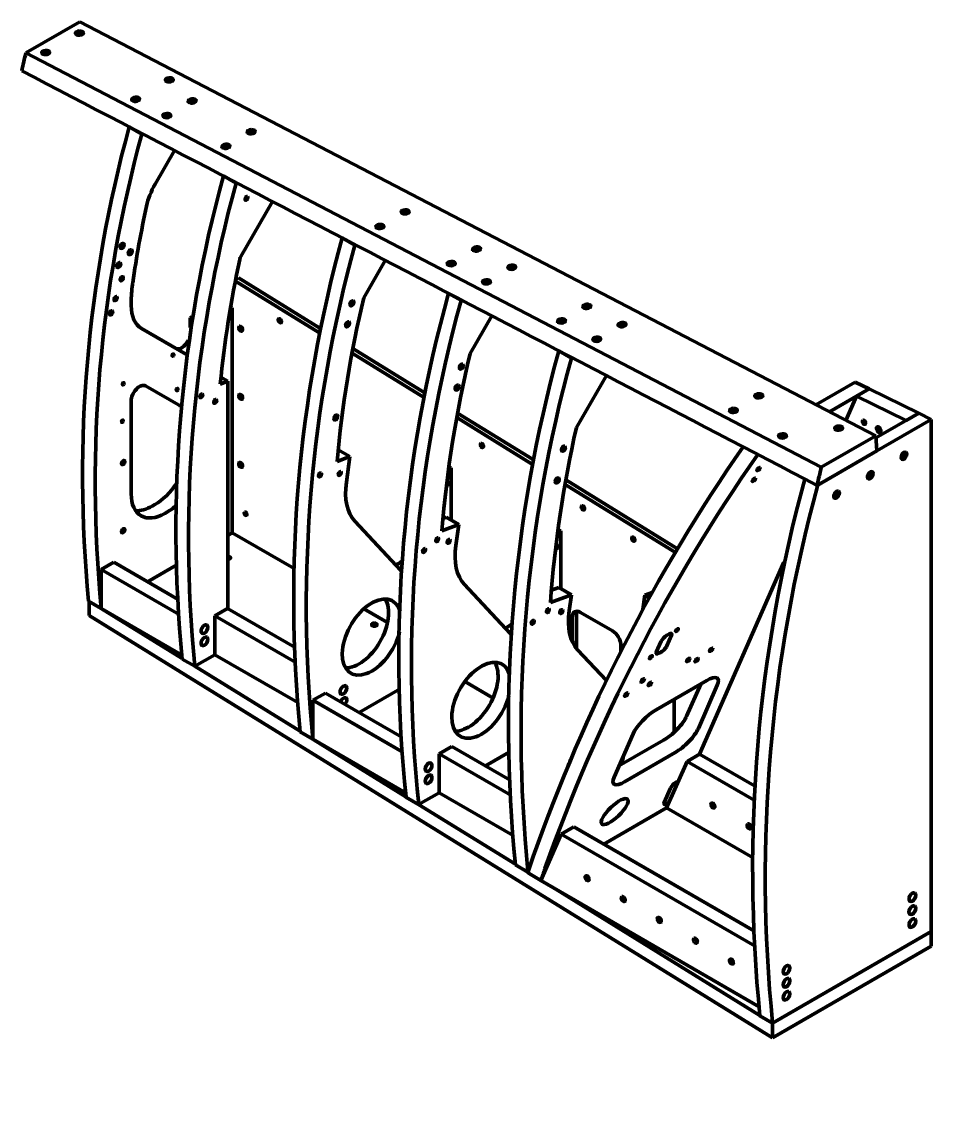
# Model space of a CAD drawing. Header units: inches. Extents: x 315 to 1225, y 14 to 674.
# Drawn here: x 808.9 to 855.7, y 115.9 to 171.7 of the extents above; entities that cross this region are included whole.
import ezdxf

# ---------------------------------------------------------------- set-up
doc = ezdxf.new("R2010")
doc.units = ezdxf.units.IN
doc.header["$LTSCALE"] = 0.03937
doc.header["$MEASUREMENT"] = 0
doc.layers.add('Visible', color=7, linetype='Continuous', lineweight=50)

msp = doc.modelspace()

# ---------------------------------------------------------------- linework, layer by layer
at = {"layer": 'Visible', "extrusion": (0, 0.816497, 0.57735)}
for p, q in [((809.126, 170.075), (811.893, 171.672)), ((811.893, 171.672), (852.827, 150.374)), ((850.028, 148.759), (809.126, 170.075)), ((814.439, 166.263), (814.439, 166.263)), ((815.088, 165.888), (814.439, 166.263)), ((815.122, 165.908), (815.088, 165.888)), ((816.772, 165.047), (815.77, 163.312)), ((819.281, 163.74), (819.281, 163.74)), ((819.931, 163.365), (819.281, 163.74)), ((819.964, 163.384), (819.931, 163.365)), ((821.807, 162.423), (820.177, 159.591)), ((825.387, 160.557), (825.387, 160.557)), ((826.037, 160.182), (825.387, 160.557)), ((826.07, 160.202), (826.037, 160.182)), ((826.497, 157.472), (827.607, 159.4)), ((820.051, 158.498), (819.91, 158.417)), ((824.236, 155.917), (820.051, 158.498)), ((824.189, 155.688), (819.895, 158.336)), ((831.511, 157.329), (830.861, 157.704)), ((831.544, 157.349), (831.511, 157.329)), ((814.538, 157.243), (814.538, 157.071)), ((819.634, 156.892), (819.736, 156.951)), ((819.736, 156.951), (819.652, 157)), ((819.736, 156.951), (819.736, 154.375)), ((817.57, 156.451), (817.656, 156.501)), ((817.57, 155.952), (817.57, 156.451)), ((817.642, 156.41), (817.57, 156.451)), ((831.966, 154.606), (833.083, 156.546)), ((815.071, 155.893), (817.376, 154.563)), ((829.565, 152.373), (825.895, 154.636)), ((829.611, 152.603), (825.939, 154.868)), ((837.176, 154.377), (836.526, 154.752)), ((836.526, 154.752), (836.526, 154.752)), ((819.736, 154.375), (819.736, 145.388)), ((837.209, 154.396), (837.176, 154.377)), ((819.511, 153.185), (819.156, 153.39)), ((837.43, 150.798), (838.973, 153.477)), ((817.093, 151.897), (815.278, 152.945)), ((819.12, 153.04), (819.511, 153.185)), ((819.511, 153.185), (819.511, 141.492)), ((851.766, 153.142), (849.748, 151.976)), ((851.766, 153.142), (852.489, 152.787)), ((852.489, 152.787), (850.451, 151.61)), ((851.295, 151.171), (851.839, 152.412)), ((851.839, 152.412), (852.489, 152.787)), ((851.839, 152.412), (854.384, 151.163)), ((852.489, 152.787), (855.034, 151.538)), ((814.538, 152.165), (814.538, 147.388)), ((835.13, 148.94), (831.277, 151.317)), ((835.175, 149.171), (831.319, 151.549)), ((855.683, 151.22), (849.849, 147.851)), ((852.833, 150.268), (855.034, 151.538)), ((855.034, 151.538), (854.384, 151.163)), ((855.034, 151.538), (855.683, 151.22)), ((855.683, 124.883), (855.683, 151.22)), ((852.827, 150.374), (850.028, 148.759)), ((852.875, 149.598), (852.827, 150.374)), ((825.791, 149.306), (825.183, 149.657)), ((852.875, 149.598), (849.81, 147.829)), ((825.126, 149.058), (825.791, 149.306)), ((825.606, 147.988), (825.791, 149.306)), ((830.996, 148.738), (830.862, 148.688)), ((830.996, 148.738), (830.878, 148.807)), ((830.996, 148.738), (830.996, 146.043)), ((842.523, 144.382), (836.848, 147.881)), ((842.635, 144.571), (836.889, 148.114)), ((815.751, 146.838), (815.621, 146.763)), ((816.271, 146.388), (816.401, 146.463)), ((830.739, 146.192), (830.571, 146.129)), ((831.389, 145.817), (830.739, 146.192)), ((826.036, 145.994), (828.411, 143.449)), ((831.389, 145.817), (830.516, 145.49)), ((831.237, 144.736), (831.389, 145.817)), ((836.627, 145.488), (836.49, 145.567)), ((819.736, 145.388), (819.511, 145.258)), ((822.918, 143.551), (819.736, 145.388)), ((836.627, 145.488), (836.472, 145.43)), ((836.627, 142.525), (836.627, 145.488)), ((813.651, 143.875), (813.001, 143.5)), ((813.001, 143.5), (817.001, 141.191)), ((813.001, 143.5), (813.001, 141.5)), ((816.959, 141.965), (813.651, 143.875)), ((816.89, 143.745), (815.383, 142.875)), ((843.771, 134.011), (848.096, 143.876)), ((831.668, 142.742), (834.041, 140.198)), ((836.532, 142.58), (836.148, 142.436)), ((837.181, 142.205), (836.532, 142.58)), ((841.335, 142.323), (840.951, 142.18)), ((813.001, 141.5), (812.352, 141.875)), ((812.374, 141.137), (812.374, 141.862)), ((836.098, 141.8), (837.181, 142.205)), ((837.064, 141.372), (837.181, 142.205)), ((840.847, 141.439), (840.951, 142.18)), ((841.181, 142.047), (840.951, 142.18)), ((812.374, 141.137), (847.523, 119.422)), ((812.999, 141.501), (817.161, 138.93)), ((813.001, 141.5), (817.146, 139.107)), ((819.498, 141.5), (818.848, 141.125)), ((818.848, 141.125), (822.998, 138.729)), ((818.848, 141.125), (818.848, 139.124)), ((822.967, 139.497), (819.498, 141.5)), ((827.721, 140.778), (826.504, 141.48)), ((837.431, 141.172), (837.431, 139.451)), ((837.648, 141.297), (839.291, 140.348)), ((837.215, 139.812), (837.215, 141.047)), ((842.084, 140.122), (842.193, 140.185)), ((842.328, 140.125), (842.085, 139.57)), ((839.725, 139.598), (839.725, 139.303)), ((841.543, 139.257), (841.787, 139.812)), ((817.813, 138.526), (817.163, 138.901)), ((818.848, 139.124), (817.813, 138.526)), ((818.848, 139.124), (823.114, 136.661)), ((838.976, 137.79), (837.495, 139.378)), ((841.787, 139.26), (841.679, 139.197)), ((817.813, 138.527), (823.227, 135.182)), ((841.537, 136.292), (844.135, 137.793)), ((828.363, 137.366), (826.261, 136.152)), ((831.69, 137.736), (833.146, 136.895)), ((843.826, 137.614), (843.101, 135.962)), ((844.677, 137.553), (843.704, 135.333)), ((824.529, 137.153), (823.879, 136.778)), ((823.879, 136.778), (823.879, 134.777)), ((823.879, 136.778), (828.5, 134.11)), ((828.456, 134.885), (824.529, 137.153)), ((842.454, 136.822), (842.454, 135.131)), ((823.879, 134.777), (823.229, 135.152)), ((839.373, 132.832), (840.346, 135.052)), ((823.879, 134.777), (828.649, 132.023)), ((823.937, 134.743), (828.665, 131.822)), ((841.911, 134.721), (839.621, 133.4)), ((831.025, 134.402), (830.376, 134.027)), ((830.376, 134.027), (834.057, 131.901)), ((830.376, 134.027), (830.376, 132.027)), ((834.024, 132.67), (831.025, 134.402)), ((832.758, 133.402), (833.98, 134.107)), ((842.513, 134.093), (839.914, 132.592)), ((843.771, 134.011), (843.122, 133.636)), ((846.598, 132.379), (843.771, 134.011)), ((837.09, 133.618), (837.096, 133.614)), ((842.072, 131.242), (843.122, 133.636)), ((843.122, 133.636), (846.568, 131.646)), ((841.949, 131.516), (842.274, 132.256)), ((829.318, 131.416), (828.668, 131.791)), ((829.318, 131.416), (830.376, 132.027)), ((830.376, 132.027), (834.179, 129.831)), ((829.321, 131.418), (834.294, 128.345)), ((838.85, 129.382), (842.072, 131.242)), ((842.072, 131.242), (846.516, 128.676)), ((837.301, 130.276), (836.651, 129.901)), ((846.595, 124.91), (837.301, 130.276)), ((835.601, 127.506), (836.651, 129.901)), ((836.651, 129.901), (846.63, 124.139)), ((834.934, 127.945), (834.297, 128.312)), ((835.621, 128.327), (835.621, 128.327)), ((835.601, 127.506), (846.834, 121.021)), ((836.373, 127.061), (846.871, 120.575)), ((847.523, 120.172), (855.683, 124.883)), ((847.523, 120.172), (855.683, 124.883)), ((855.683, 124.883), (855.683, 124.133)), ((847.523, 119.422), (855.683, 124.133)), ((847.523, 120.172), (846.874, 120.547)), ((847.523, 120.172), (847.523, 119.422))]:
    msp.add_line(p, q, dxfattribs=at)
at = {"layer": 'Visible'}
for centre, radius, start, end in [((879.858, 148.382), 67.819, 164.71245, 185.50604), ((880.507, 148.007), 67.819, 164.71243, 185.50575), ((885.736, 145.563), 68.896, 164.70274, 185.54876), ((886.386, 145.188), 68.896, 164.70274, 185.54876), ((893.147, 142.009), 70.253, 164.69088, 185.60079), ((893.797, 141.634), 70.253, 164.69085, 185.60046), ((876.716, 147.325), 57.879, 167.90589, 174.3333), ((884.062, 143.78), 59.171, 166.62048, 174.8821), ((898.08, 138.988), 69.779, 164.44055, 185.91939), ((898.73, 138.613), 69.779, 164.44055, 185.91939), ((890.613, 140.603), 60.295, 166.57065, 175.3503), ((906.668, 135.524), 72.73, 164.67021, 185.69048), ((907.299, 135.152), 72.711, 164.66841, 185.66604), ((897.386, 137.319), 61.452, 167.33006, 175.81891), ((918.785, 99.241), 88.628, 145.2071, 160.55053), ((919.548, 98.537), 88.805, 145.04504, 160.53943), ((924.419, 130.796), 76.529, 166.42507, 167.14055), ((922.666, 128.118), 76.17, 164.74692, 185.70428), ((923.296, 127.742), 76.15, 164.68845, 185.70526)]:
    msp.add_arc(centre, radius, start, end, dxfattribs=at)
for centre, major_axis, ratio, start_param, end_param in [((811.876, 171.086), (0.203, 0.013), 0.532529, 1.570796326805373, 7.853981633984958), ((811.88, 171.026), (0.118, 0.007), 0.532529, -0.571443, 3.713036), ((810.143, 170.086), (0.203, 0.013), 0.532529, 1.570796326788279, 7.853981633967865), ((810.147, 170.026), (0.118, 0.007), 0.532529, -0.571443, 3.713036), ((816.499, 168.681), (0.203, 0.013), 0.532529, 1.570796326786726, 7.853981633966312), ((816.503, 168.621), (0.118, 0.007), 0.532529, -0.571443, 3.713036), ((814.766, 167.681), (0.203, 0.013), 0.532529, 1.570796326765215, 7.853981633944801), ((814.77, 167.62), (0.118, 0.007), 0.532529, -0.571443, 3.713036), ((817.672, 167.595), (0.203, 0.013), 0.532529, 1.570796326768206, 7.853981633947792), ((817.676, 167.535), (0.118, 0.007), 0.532529, -0.571443, 3.713036), ((816.373, 166.845), (0.203, 0.013), 0.532529, 1.570796326800796, 7.853981633980382), ((816.376, 166.784), (0.118, 0.007), 0.532529, -0.571443, 3.713036), ((820.71, 166.015), (0.203, 0.013), 0.532529, 1.570796326799329, 7.853981633978913), ((820.714, 165.954), (0.118, 0.007), 0.532529, -0.571443, 3.713036), ((819.41, 165.264), (0.203, 0.013), 0.532529, 1.570796326820775, 7.853981634000362), ((819.414, 165.204), (0.118, 0.007), 0.532529, -0.571443, 3.713036), ((816.995, 162.604), (1.225, 2.122), 0.57735, 1.570796, 2.077381), ((828.63, 161.894), (0.203, 0.013), 0.532529, 1.570796326765215, 7.853981633944801), ((828.633, 161.834), (0.118, 0.007), 0.532529, -0.571443, 3.713036), ((827.33, 161.144), (0.203, 0.013), 0.532529, 1.570796326783798, 7.853981633963385), ((827.334, 161.084), (0.118, 0.007), 0.532529, -0.571443, 3.713036), ((832.299, 159.985), (0.203, 0.013), 0.532529, 1.570796326796254, 7.85398163397584), ((820.33, 159.503), (0.153, 0.265), 0.57735, 1.572808, 2.081001), ((832.303, 159.925), (0.118, 0.007), 0.532529, -0.571443, 3.713036), ((830.999, 159.234), (0.203, 0.013), 0.532529, 1.570796326788341, 7.853981633967928), ((831.003, 159.174), (0.118, 0.007), 0.532529, -0.571443, 3.713036), ((834.108, 159.044), (0.203, 0.013), 0.532529, 1.570796326802319, 7.853981633981905), ((834.112, 158.984), (0.118, 0.007), 0.532529, -0.571443, 3.713036), ((832.808, 158.293), (0.203, 0.013), 0.532529, 1.570796326786726, 7.853981633966312), ((818.87, 159.743), (3.063, 5.304), 0.57735, 2.178709, 2.356194), ((832.812, 158.233), (0.118, 0.007), 0.532529, -0.571443, 3.713036), ((816.358, 158.121), (1.286, 2.228), 0.57735, 2.356194, 3.141593), ((837.969, 157.035), (0.203, 0.013), 0.532529, 1.570796326781817, 7.853981633961404), ((837.973, 156.975), (0.118, 0.007), 0.532529, -0.571443, 3.713036), ((836.669, 156.284), (0.203, 0.013), 0.532529, 1.570796326786789, 7.853981633966376), ((836.673, 156.224), (0.118, 0.007), 0.532529, -0.571443, 3.713036), ((839.778, 156.094), (0.203, 0.013), 0.532529, 1.570796326783735, 7.853981633963321), ((839.782, 156.033), (0.118, 0.007), 0.532529, -0.571443, 3.713036), ((817.137, 155.408), (0.306, 0.53), 0.57735, 3.141593, 4.813903), ((838.478, 155.343), (0.203, 0.013), 0.532529, 1.570796326784745, 7.853981633964331), ((838.482, 155.283), (0.118, 0.007), 0.532529, -0.571443, 3.713036), ((814.972, 152.415), (0.306, 0.53), 0.57735, 0, 2.356194), ((846.809, 152.435), (0.203, 0.013), 0.532529, 1.570796326799674, 7.853981633979261), ((846.813, 152.375), (0.118, 0.007), 0.532529, -0.571443, 3.713036), ((815.751, 149.701), (1.286, 2.228), 0.57735, -0.044163, 0), ((845.509, 151.685), (0.203, 0.013), 0.532529, 1.570796326786726, 7.853981633966312), ((845.513, 151.625), (0.118, 0.007), 0.532529, -0.571443, 3.713036), ((850.919, 150.772), (0.203, 0.013), 0.532529, 1.570796326788341, 7.853981633967928), ((850.923, 150.712), (0.118, 0.007), 0.532529, -0.571443, 3.713036), ((848.031, 150.373), (0.203, 0.013), 0.532529, 1.57079632677169, 7.853981633951276), ((848.034, 150.313), (0.118, 0.007), 0.532529, -0.571443, 3.713036), ((854.225, 149.379), (0.059, 0.103), 0.57735, 2.338371, 7.086407), ((852.493, 148.379), (0.059, 0.103), 0.57735, 2.338371, 7.086407), ((815.751, 148.938), (1.286, 2.228), 0.57735, 3.926991, 4.596346), ((828.165, 148.944), (1.838, 3.183), 0.57735, 2.181557, 2.966955), ((830.78, 147.91), (0.0551, 0.0955), 0.57735, 3.533576, 7.161939), ((816.271, 148.388), (1.225, 2.122), 0.57735, 2.356194, 3.926991), ((850.761, 147.379), (0.059, 0.103), 0.57735, 2.338371, 7.086407), ((815.621, 148.763), (1.225, 2.122), 0.57735, 3.409968, 3.926991), ((816.401, 148.563), (1.286, 2.228), 0.57735, 3.926991, 4.182251), ((833.796, 145.692), (1.838, 3.183), 0.57735, 2.181662, 2.966955), ((836.41, 144.66), (0.0551, 0.0955), 0.57735, 3.272591, 7.428212), ((828.943, 144.186), (0.459, 0.796), 0.57735, 2.966955, 3.058532), ((823.053, 142.973), (0.144, 0), 0.57735, 2.926043, 3.350707), ((826.91, 140.028), (1.072, 1.857), 0.57735, -0.500596, 5.16905), ((839.623, 142.328), (1.837, 3.183), 0.57735, 2.181662, 2.966955), ((837.648, 140.797), (-0.306, 0.53), 0.57735, -0.785398, 0.785398), ((827.042, 140.67), (0.144, 0), 0.57735, 1.570796326779383, 7.853981633958968), ((833.923, 141.311), (0.459, 0.796), 0.57735, 3.683196, 4.193134), ((834.573, 140.936), (0.459, 0.796), 0.57735, 2.966955, 3.028421), ((839.291, 139.848), (-0.306, 0.53), 0.57735, 3.926991, 5.497787), ((842.003, 139.937), (0.221, 0.212), 0.319031, 0.915766, 2.486562), ((842.111, 140), (0.221, 0.212), 0.319031, -0.655031, 0.915766), ((841.868, 139.445), (0.221, 0.212), 0.319031, 4.057358, 5.628155), ((832.54, 136.777), (1.072, 1.857), 0.57735, -0.474802, 5.14338), ((841.76, 139.382), (0.221, 0.212), 0.319031, 2.486562, 4.057358), ((831.89, 137.152), (1.072, 1.857), 0.57735, 3.44948, 5.975298), ((843.811, 137.053), (0.885, 0.847), 0.319031, -0.655031, 0.915766), ((825.453, 136.686), (0.123, 0.212), 0.57735, 4.472381, 8.093989), ((841.212, 135.552), (0.885, 0.847), 0.319031, 0.915766, 2.486562), ((842.235, 135.461), (0.885, 0.847), 0.319031, 4.057358, 5.628155), ((842.837, 134.833), (0.885, 0.847), 0.319031, 4.057358, 5.628155), ((838.367, 133.413), (1.072, 1.857), 0.57735, -1.220176, -0.981827), ((838.367, 133.413), (1.072, 1.857), 0.57735, 1.678991, 1.895458), ((840.239, 133.332), (0.885, 0.847), 0.319031, 2.486562, 4.057358), ((837.294, 130.64), (3.975, 10.382), 0.117001, 1.798278, 1.879794), ((837.89, 130.005), (3.968, 10.366), 0.116851, 1.797856, 1.858715)]:
    msp.add_ellipse(centre, major_axis=major_axis, ratio=ratio, start_param=start_param, end_param=end_param, dxfattribs=at)
for centre, major_axis, ratio in [((820.464, 162.587), (0.0542, 0.0939), 0.57735), ((814.069, 160.145), (0.072, 0.124), 0.57735), ((814.491, 159.817), (0.072, 0.124), 0.57735), ((813.9, 159.161), (0.072, 0.124), 0.57735), ((814.053, 158.456), (0.059, 0.103), 0.57735), ((813.734, 157.433), (0.059, 0.103), 0.57735), ((825.886, 157.188), (0.072, 0.124), 0.57735), ((813.507, 156.701), (0.059, 0.103), 0.57735), ((825.665, 156.11), (0.072, 0.124), 0.57735), ((831.516, 153.937), (0.072, 0.124), 0.57735), ((831.296, 152.859), (0.072, 0.124), 0.57735), ((818.139, 152.435), (0.0551, 0.0955), 0.57735), ((818.859, 152.148), (0.0551, 0.0955), 0.57735), ((825.064, 151.321), (0.07, 0.122), 0.57735), ((836.765, 149.72), (0.072, 0.124), 0.57735), ((854.276, 149.35), (0.102, 0.176), 0.57735), ((824.25, 148.368), (0.0551, 0.0955), 0.57735), ((825.265, 148.441), (0.0551, 0.0955), 0.57735), ((846.803, 148.671), (0.084, 0.0805), 0.319031), ((852.543, 148.35), (0.102, 0.176), 0.57735), ((836.451, 148.083), (0.072, 0.124), 0.57735), ((846.56, 148.116), (0.084, 0.0805), 0.319031), ((850.811, 147.35), (0.102, 0.176), 0.57735), ((830.278, 145.038), (0.0551, 0.0955), 0.57735), ((830.863, 144.952), (0.0551, 0.0955), 0.57735), ((829.602, 144.48), (0.0551, 0.0955), 0.57735), ((835.969, 141.388), (0.0551, 0.0955), 0.57735), ((836.656, 141.34), (0.0551, 0.0955), 0.57735), ((818.307, 140.437), (0.123, 0.212), 0.57735), ((835.191, 140.792), (0.0551, 0.0955), 0.57735), ((818.307, 139.812), (0.123, 0.212), 0.57735), ((844.364, 139.38), (0.0856, 0.082), 0.319031), ((843.185, 138.852), (0.0856, 0.082), 0.319031), ((843.616, 138.844), (0.0856, 0.082), 0.319031), ((840.844, 137.8), (0.0856, 0.082), 0.319031), ((825.453, 137.311), (0.123, 0.212), 0.57735), ((841.214, 137.62), (0.0856, 0.082), 0.319031), ((839.995, 137.072), (0.0856, 0.082), 0.319031), ((829.834, 133.339), (0.122, 0.212), 0.57735), ((829.834, 132.714), (0.122, 0.212), 0.57735), ((854.709, 126.655), (0.122, 0.212), 0.57735), ((854.709, 125.988), (0.123, 0.212), 0.57735), ((854.709, 125.321), (0.122, 0.212), 0.57735), ((848.239, 122.919), (0.122, 0.212), 0.57735), ((848.239, 122.252), (0.123, 0.212), 0.57735), ((848.239, 121.585), (0.122, 0.212), 0.57735)]:
    msp.add_ellipse(centre, major_axis=major_axis, ratio=ratio, dxfattribs=at)
at = {"layer": 'Visible', "extrusion": (-2e-16, -1e-16, -1)}
for centre, major_axis in [((822.183, 156.297), (-0.059, 0.103)), ((852.221, 151.072), (-0.059, 0.103)), ((852.976, 150.701), (-0.084, 0.146)), ((832.571, 149.881), (-0.059, 0.103)), ((837.765, 146.673), (-0.059, 0.103)), ((840.362, 145.068), (-0.059, 0.103)), ((844.453, 131.367), (-0.072, 0.124)), ((846.309, 130.296), (-0.072, 0.124)), ((841.695, 125.488), (-0.072, 0.124)), ((845.408, 123.345), (-0.072, 0.124))]:
    msp.add_ellipse(centre, major_axis=major_axis, ratio=0.57735, dxfattribs=at)
at = {"layer": 'Visible', "extrusion": (0, 0, -1)}
for centre in [(820.169, 155.885), (820.169, 152.385), (820.169, 148.884)]:
    msp.add_ellipse(centre, major_axis=(-0.072, 0.124), ratio=0.57735, dxfattribs=at)
at = {"layer": 'Visible', "extrusion": (-1e-16, 1e-16, -1)}
for centre, major_axis, ratio, start_param, end_param in [((816.687, 154.53), (0.0326, 0.0565), 0.57735, 1.570796326778308, 7.853981633957894), ((814.132, 153.055), (0.0326, 0.0565), 0.57735, 1.570796326835688, 7.853981634015275), ((816.904, 152.755), (0.0326, 0.0565), 0.57735, 1.570796326807951, 7.853981633987538), ((814.089, 151.129), (0.0326, 0.0565), 0.57735, 1.570796326778308, 7.853981633957894), ((842.605, 140.388), (0.075, 0.0718), 0.319031, 1.570796326798509, 7.853981633978095), ((842.166, 131.641), (0.221, 0.212), 0.319031, 1.702228, 3.796623)]:
    msp.add_ellipse(centre, major_axis=major_axis, ratio=ratio, start_param=start_param, end_param=end_param, dxfattribs=at)
at = {"layer": 'Visible', "extrusion": (0, 0, -1)}
for centre, major_axis, start_param, end_param in [((814.127, 149.001), (0.059, 0.103), 1.570796326760667, 7.853981633940253), ((814.127, 145.5), (0.059, 0.103), 1.570796326820764, 7.85398163400035), ((826.26, 140.403), (1.072, 1.857), 0.307887, 2.833706)]:
    msp.add_ellipse(centre, major_axis=major_axis, ratio=0.57735, start_param=start_param, end_param=end_param, dxfattribs=at)
at = {"layer": 'Visible', "extrusion": (-1e-16, 0, -1)}
msp.add_ellipse((820.418, 146.373), major_axis=(-0.049, 0.0849), ratio=0.57735, dxfattribs=at)
at = {"layer": 'Visible', "extrusion": (0, 1e-16, -1)}
msp.add_ellipse((819.565, 144.107), major_axis=(0.098, 0), ratio=0.57735, start_param=4.122159, end_param=8.444212, dxfattribs=at)
at = {"layer": 'Visible', "extrusion": (-3e-16, 2e-16, -1)}
msp.add_ellipse((828.293, 144.561), major_axis=(0.459, 0.796), ratio=0.57735, start_param=2.067547, end_param=2.599989, dxfattribs=at)
at = {"layer": 'Visible', "extrusion": (-3e-16, -1e-16, -1)}
msp.add_ellipse((837.864, 140.922), major_axis=(-0.306, 0.53), ratio=0.57735, start_param=-0.785398, end_param=-0.361367, dxfattribs=at)
at = {"layer": 'Visible', "extrusion": (-4e-16, 4e-16, -1)}
msp.add_ellipse((841.266, 138.993), major_axis=(0.075, 0.0718), ratio=0.319031, start_param=1.570796326791243, end_param=7.853981633970829, dxfattribs=at)
at = {"layer": 'Visible', "extrusion": (-1e-16, 2e-16, -1)}
msp.add_ellipse((842.49, 132.381), major_axis=(0.221, 0.212), ratio=0.319031, start_param=3.796623, end_param=5.891018, dxfattribs=at)
at = {"layer": 'Visible', "extrusion": (-2e-16, 2e-16, -1)}
msp.add_ellipse((839.401, 131.052), major_axis=(0.663, 0.636), ratio=0.319031, start_param=1.570796326795178, end_param=7.853981633974765, dxfattribs=at)
at = {"layer": 'Visible', "extrusion": (-1e-16, -1e-16, -1)}
for centre in [(837.983, 127.632), (839.839, 126.56), (843.552, 124.417)]:
    msp.add_ellipse(centre, major_axis=(-0.072, 0.124), ratio=0.57735, dxfattribs=at)
at = {"layer": 'Visible'}
msp.add_open_spline([(808.909, 169.145), (808.979, 169.454), (809.051, 169.764), (809.126, 170.075)], degree=3, dxfattribs=at)
at = {"layer": 'Visible', "extrusion": (-3.38575e-08, -6.49628e-08, -1)}
msp.add_open_spline([(849.81, 147.829), (842.993, 151.381), (836.176, 154.934), (822.543, 162.04), (815.726, 165.593), (808.909, 169.145)], degree=3, knots=[-123.752002, -123.752002, -123.752002, -123.752002, -61.876001, -61.876001, 0, 0, 0, 0], dxfattribs=at)
at = {"layer": 'Visible'}
msp.add_open_spline([(815.33, 162.193), (815.048, 160.893), (814.811, 159.584), (814.618, 158.247), (814.614, 158.22), (814.61, 158.192), (814.607, 158.165)], degree=3, knots=[-49.430299, -49.430299, -49.430299, -49.430299, -40.942421, -40.942421, -40.942421, -40.769728, -40.769728, -40.769728, -40.769728], dxfattribs=at)
at = {"layer": 'Visible', "extrusion": (-8.98817e-09, -1.44163e-08, -1)}
msp.add_open_spline([(834.928, 127.926), (835.152, 127.786), (835.377, 127.646), (835.601, 127.506)], degree=3, dxfattribs=at)

doc.saveas('drawing.dxf')
